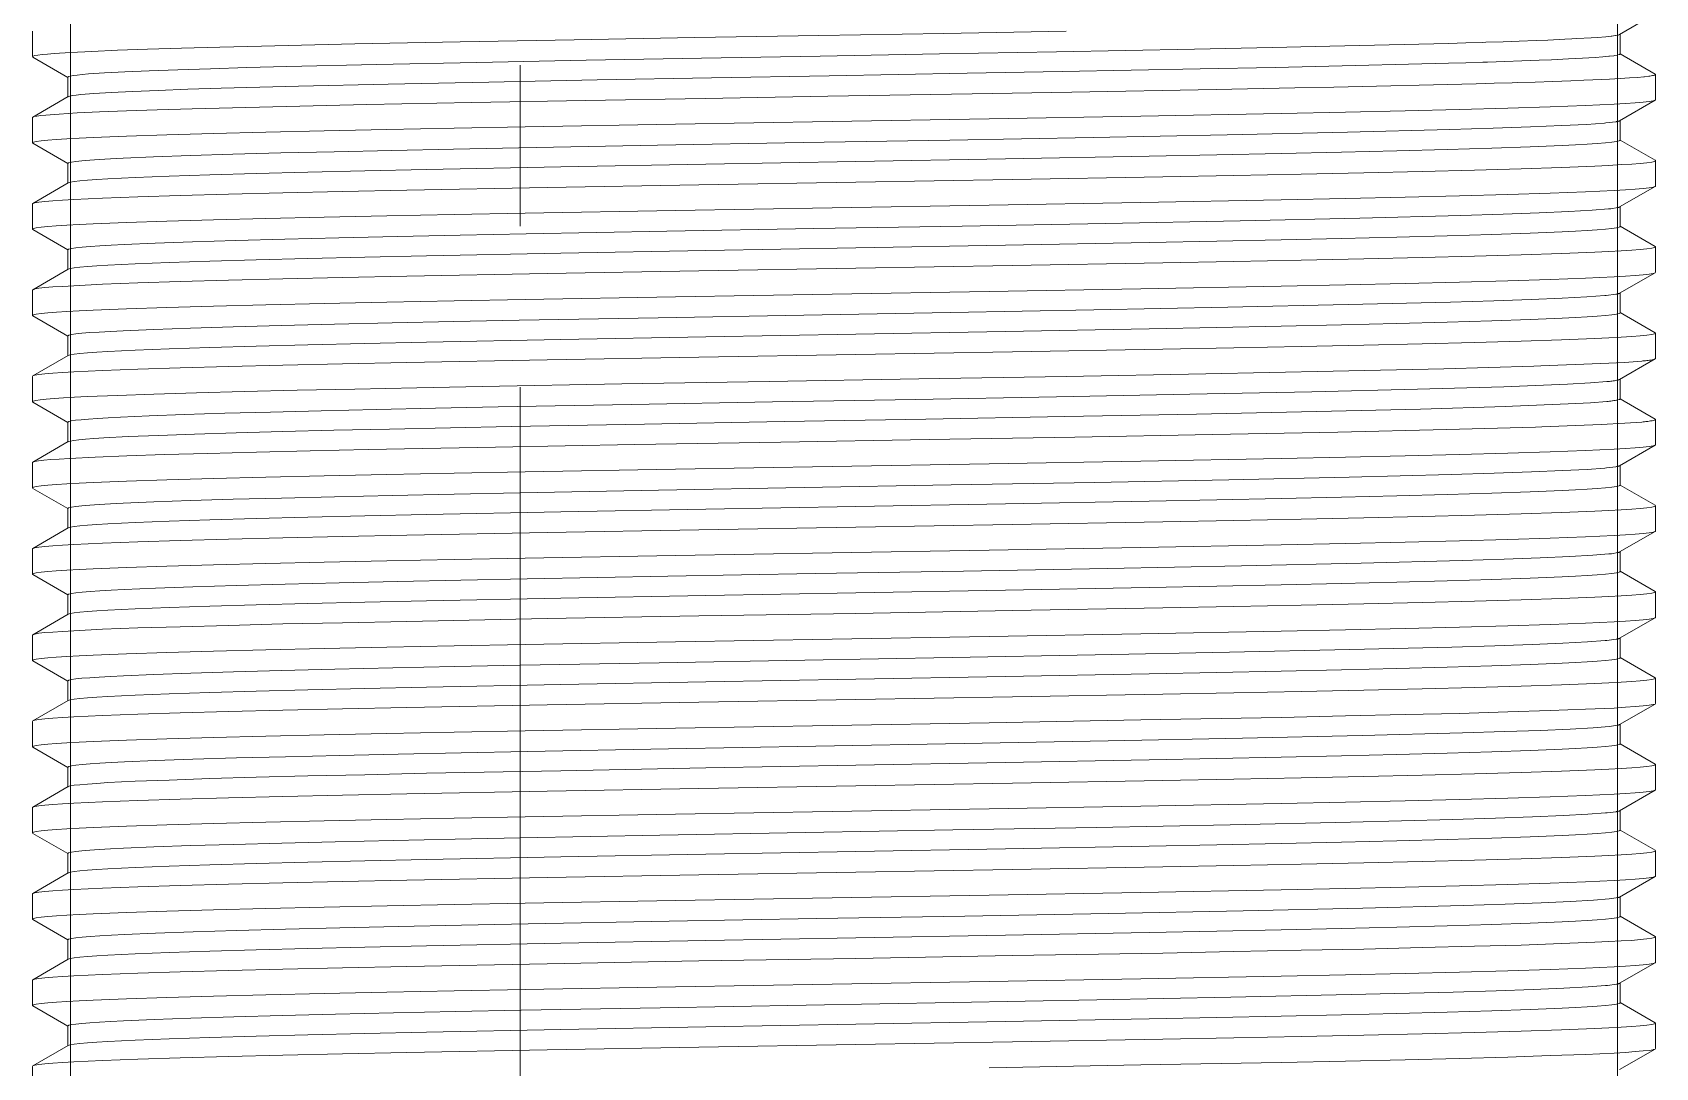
# Model space of a CAD drawing. Extents: x 0 to 1128, y 0 to 827.
# Drawn here: x 264.05 to 296.05, y 166.66 to 187.06 of the extents above; entities that cross this region are included whole.
import ezdxf

# ---------------------------------------------------------------- set-up
doc = ezdxf.new("R2010")
doc.units = 0
doc.header["$LTSCALE"] = 10
doc.header["$MEASUREMENT"] = 0
doc.linetypes.add('CENTER2', pattern=[28.575, 19.05, -3.175, 3.175, -3.175])
doc.layers.add('Cneter', color=1, linetype='CENTER2', lineweight=13)
doc.layers.add('PDF_형상', color=7, linetype='CONTINUOUS')

msp = doc.modelspace()

# ---------------------------------------------------------------- linework, layer by layer
at = {"layer": 'Cneter', "color": 1, "lineweight": 5, "ltscale": 0.1}
msp.add_open_spline([(273.661, 103.871), (273.661, 222.477), (273.661, 227.477)], degree=1, knots=[0, 0, 0.903337, 1, 1], dxfattribs=at)
at = {"layer": 'PDF_형상', "lineweight": 5}
for points in [[(264.797, 219.986), (264.797, 156.985)], [(295.297, 219.986), (295.297, 156.985)], [(264.747, 185.79), (264.747, 186.181), (264.755, 186.19), (264.758, 186.192), (264.792, 186.202), (264.849, 186.213), (264.928, 186.223), (265.029, 186.233), (265.153, 186.244), (265.467, 186.265), (265.867, 186.286), (266.351, 186.306), (266.916, 186.327), (267.559, 186.348), (268.276, 186.369), (269.063, 186.39), (270.827, 186.431), (272.809, 186.473), (274.962, 186.515), (277.236, 186.556), (279.576, 186.598), (281.927, 186.64), (284.234, 186.681), (286.957, 186.733), (288.498, 186.765), (289.337, 186.783), (291.967, 186.848), (292.305, 186.858), (292.643, 186.868), (292.703, 186.87), (293.041, 186.881), (293.356, 186.892), (293.694, 186.904), (293.923, 186.914), (294.26, 186.929), (294.398, 186.936), (294.493, 186.941), (294.78, 186.957), (294.903, 186.966), (295.065, 186.979), (295.171, 186.99), (295.185, 186.992), (295.252, 187.001), (295.259, 187.002), (295.309, 187.012), (295.326, 187.017), (295.34, 187.023), (296.04, 187.428)], [(264.047, 187.086), (264.047, 186.586), (264.054, 186.578), (264.745, 186.178)], [(264.047, 186.586), (264.055, 186.594), (264.059, 186.596), (264.094, 186.606), (264.153, 186.617), (264.236, 186.627), (264.342, 186.638), (264.472, 186.648), (264.8, 186.669), (265.218, 186.69), (265.724, 186.711), (266.315, 186.731), (266.988, 186.752), (267.738, 186.773), (268.56, 186.794), (270.405, 186.836), (272.477, 186.877), (274.729, 186.919), (277.107, 186.961), (279.554, 187.002), (282.013, 187.044), (284.426, 187.086)], [(295.347, 187.031), (295.347, 186.64), (295.346, 186.635), (295.34, 186.631), (295.334, 186.628), (295.307, 186.62), (295.292, 186.617), (295.236, 186.607), (295.224, 186.605), (295.142, 186.595), (295.128, 186.594), (295.006, 186.582), (294.856, 186.571), (294.608, 186.555), (294.478, 186.548), (294.334, 186.541), (293.996, 186.525), (293.753, 186.515), (293.414, 186.502), (293.413, 186.502), (293.075, 186.49), (292.736, 186.479), (292.645, 186.476), (292.306, 186.466), (291.967, 186.456), (289.341, 186.391), (288.547, 186.374), (287.069, 186.344), (284.347, 186.292), (282.474, 186.258), (279.752, 186.209), (277.437, 186.168), (275.183, 186.127), (273.042, 186.086), (271.062, 186.045), (269.289, 186.004), (267.765, 185.963), (267.108, 185.942), (266.525, 185.921), (266.02, 185.901), (265.596, 185.88), (265.256, 185.86), (265.001, 185.839), (264.907, 185.829), (264.834, 185.819), (264.783, 185.808), (264.754, 185.798), (264.054, 185.393), (264.047, 185.386), (264.047, 184.886), (264.054, 184.878), (264.745, 184.478)], [(295.34, 185.323), (296.04, 185.728), (296.047, 185.736), (296.047, 186.236), (296.04, 186.243), (295.349, 186.643)], [(296.047, 186.236), (296.046, 186.231), (296.04, 186.227), (296.033, 186.224), (296.004, 186.216), (295.99, 186.213), (295.935, 186.203), (295.918, 186.201), (295.83, 186.191), (295.818, 186.19), (295.69, 186.178), (295.534, 186.167), (295.349, 186.155), (295.138, 186.144), (294.988, 186.137), (294.634, 186.121), (294.38, 186.111), (294.025, 186.098), (294.025, 186.098), (293.671, 186.086), (293.316, 186.075), (293.221, 186.072), (292.867, 186.062), (292.513, 186.052), (289.704, 185.986), (288.934, 185.97), (287.385, 185.939), (284.538, 185.888), (282.577, 185.853), (279.73, 185.805), (277.309, 185.764), (274.951, 185.723), (272.711, 185.682), (270.64, 185.641), (268.787, 185.599), (267.194, 185.558), (266.507, 185.538), (265.898, 185.517), (265.371, 185.496), (264.929, 185.476), (264.575, 185.455), (264.31, 185.435), (264.211, 185.424), (264.136, 185.414), (264.083, 185.404), (264.054, 185.393)], [(264.047, 184.886), (264.052, 184.892), (264.066, 184.899), (264.122, 184.912), (264.217, 184.925), (264.349, 184.938), (264.517, 184.951), (264.723, 184.964), (264.965, 184.978), (265.242, 184.991), (265.902, 185.017), (266.695, 185.043), (267.614, 185.07), (268.651, 185.096), (269.795, 185.122), (271.036, 185.149), (272.363, 185.175), (273.762, 185.201), (276.724, 185.254), (279.812, 185.307), (282.909, 185.359), (285.898, 185.412), (288.666, 185.464), (289.935, 185.491), (291.11, 185.517), (292.18, 185.543), (293.135, 185.57), (293.967, 185.596), (294.668, 185.622), (295.23, 185.649), (295.457, 185.662), (295.648, 185.675), (295.802, 185.688), (295.919, 185.701), (295.999, 185.714), (296.001, 185.715), (296.04, 185.728)], [(295.347, 185.331), (295.347, 184.94), (295.343, 184.933), (295.329, 184.927), (295.275, 184.913), (295.185, 184.9), (295.059, 184.887), (294.898, 184.874), (294.701, 184.861), (294.47, 184.848), (294.205, 184.834), (293.575, 184.808), (292.817, 184.782), (291.939, 184.756), (290.949, 184.729), (289.855, 184.703), (288.669, 184.677), (287.401, 184.65), (286.064, 184.624), (283.233, 184.571), (280.281, 184.519), (277.321, 184.466), (274.464, 184.414), (271.816, 184.361), (270.603, 184.335), (269.479, 184.308), (268.455, 184.282), (267.541, 184.256), (266.744, 184.229), (266.073, 184.203), (265.535, 184.177), (265.316, 184.164), (265.133, 184.151), (264.984, 184.137), (264.872, 184.124), (264.795, 184.111), (264.793, 184.111), (264.754, 184.098), (264.054, 183.693), (264.047, 183.686), (264.047, 183.185), (264.054, 183.178), (264.745, 182.778)], [(295.34, 185.323), (295.335, 185.32), (295.327, 185.317), (295.32, 185.315), (295.312, 185.313), (295.31, 185.312), (295.302, 185.311), (295.294, 185.309), (295.286, 185.307), (295.278, 185.306), (295.27, 185.304), (295.262, 185.303), (295.068, 185.279), (295.041, 185.277), (294.685, 185.251), (294.197, 185.226), (293.582, 185.2), (292.845, 185.174), (291.993, 185.149), (289.976, 185.097), (287.602, 185.046), (284.957, 184.995), (282.135, 184.943), (279.239, 184.892), (276.372, 184.841), (273.637, 184.789), (272.349, 184.764), (271.131, 184.738), (269.994, 184.712), (268.946, 184.687), (267.999, 184.661), (267.16, 184.635), (266.436, 184.61), (265.835, 184.584), (265.583, 184.571), (265.362, 184.558), (265.175, 184.546), (265.021, 184.533), (264.902, 184.52), (264.816, 184.507), (264.764, 184.494), (264.756, 184.491), (264.747, 184.481)], [(264.747, 182.39), (264.747, 182.781), (264.756, 182.791), (264.764, 182.794), (264.817, 182.807), (264.904, 182.82), (265.026, 182.833), (265.183, 182.846), (265.374, 182.859), (265.598, 182.872), (265.855, 182.885), (266.467, 182.911), (267.203, 182.937), (268.057, 182.963), (269.02, 182.989), (270.085, 183.014), (271.241, 183.04), (272.477, 183.066), (273.783, 183.092), (276.554, 183.144), (279.453, 183.196), (282.374, 183.248), (285.21, 183.299), (287.857, 183.351), (290.218, 183.403), (292.208, 183.455), (293.04, 183.481), (293.753, 183.507), (294.34, 183.533), (294.796, 183.559), (295.118, 183.584), (295.166, 183.589), (295.301, 183.61), (295.305, 183.611), (295.309, 183.612), (295.313, 183.613), (295.317, 183.614), (295.321, 183.615), (295.325, 183.617), (295.329, 183.618), (295.333, 183.62), (295.334, 183.62), (295.337, 183.622), (295.34, 183.623), (296.04, 184.028), (296.047, 184.036), (296.047, 184.536), (296.04, 184.543), (295.349, 184.943)], [(296.047, 184.536), (296.043, 184.529), (296.028, 184.522), (295.972, 184.509), (295.877, 184.496), (295.746, 184.483), (295.577, 184.47), (295.371, 184.457), (295.129, 184.443), (294.852, 184.43), (294.192, 184.404), (293.399, 184.378), (292.48, 184.351), (291.444, 184.325), (290.299, 184.299), (289.058, 184.272), (287.731, 184.246), (286.332, 184.22), (283.369, 184.167), (280.282, 184.114), (277.185, 184.062), (274.196, 184.009), (271.428, 183.957), (270.159, 183.93), (268.985, 183.904), (267.914, 183.878), (266.959, 183.851), (266.127, 183.825), (265.427, 183.799), (264.864, 183.772), (264.637, 183.759), (264.446, 183.746), (264.292, 183.733), (264.175, 183.72), (264.095, 183.707), (264.094, 183.706), (264.054, 183.693)], [(264.747, 184.481), (264.747, 184.09)], [(264.047, 183.185), (264.052, 183.192), (264.066, 183.199), (264.122, 183.212), (264.217, 183.225), (264.349, 183.238), (264.517, 183.251), (264.723, 183.264), (264.965, 183.278), (265.242, 183.291), (265.902, 183.317), (266.695, 183.343), (267.614, 183.37), (268.651, 183.396), (269.795, 183.422), (271.036, 183.449), (272.363, 183.475), (273.762, 183.501), (276.725, 183.554), (279.813, 183.607), (282.91, 183.659), (285.898, 183.712), (288.667, 183.764), (289.935, 183.791), (291.11, 183.817), (292.18, 183.843), (293.136, 183.87), (293.967, 183.896), (294.668, 183.922), (295.23, 183.949), (295.457, 183.962), (295.648, 183.975), (295.802, 183.988), (295.919, 184.001), (295.999, 184.014), (296.001, 184.015), (296.04, 184.028)], [(295.347, 183.631), (295.347, 183.24), (295.343, 183.233), (295.329, 183.226), (295.275, 183.213), (295.185, 183.2), (295.059, 183.187), (294.898, 183.174), (294.701, 183.161), (294.47, 183.148), (294.205, 183.134), (293.575, 183.108), (292.817, 183.082), (291.939, 183.056), (290.948, 183.029), (289.855, 183.003), (288.669, 182.977), (287.401, 182.95), (286.064, 182.924), (283.233, 182.871), (280.281, 182.819), (277.321, 182.766), (274.464, 182.714), (271.816, 182.661), (270.603, 182.635), (269.479, 182.608), (268.455, 182.582), (267.541, 182.556), (266.744, 182.529), (266.073, 182.503), (265.535, 182.477), (265.316, 182.464), (265.133, 182.451), (264.984, 182.437), (264.872, 182.424), (264.795, 182.411), (264.793, 182.411), (264.754, 182.398), (264.054, 181.993), (264.047, 181.985), (264.047, 181.485), (264.054, 181.478), (264.745, 181.078)], [(295.34, 181.923), (296.04, 182.328), (296.047, 182.335), (296.047, 182.836), (296.04, 182.843), (295.349, 183.243)], [(296.047, 182.836), (296.043, 182.829), (296.028, 182.822), (295.972, 182.809), (295.877, 182.796), (295.746, 182.783), (295.577, 182.77), (295.371, 182.757), (295.129, 182.743), (294.852, 182.73), (294.192, 182.704), (293.399, 182.678), (292.48, 182.651), (291.444, 182.625), (290.299, 182.599), (289.058, 182.572), (287.731, 182.546), (286.332, 182.52), (283.369, 182.467), (280.282, 182.414), (277.185, 182.362), (274.196, 182.309), (271.428, 182.257), (270.159, 182.23), (268.985, 182.204), (267.914, 182.178), (266.959, 182.151), (266.127, 182.125), (265.427, 182.099), (264.864, 182.072), (264.637, 182.059), (264.446, 182.046), (264.292, 182.033), (264.175, 182.02), (264.095, 182.007), (264.094, 182.006), (264.054, 181.993)], [(264.047, 181.485), (264.052, 181.492), (264.066, 181.499), (264.122, 181.512), (264.217, 181.525), (264.349, 181.538), (264.518, 181.551), (264.723, 181.564), (264.965, 181.578), (265.242, 181.591), (265.902, 181.617), (266.695, 181.643), (267.614, 181.67), (268.651, 181.696), (269.795, 181.722), (271.036, 181.749), (272.363, 181.775), (273.762, 181.801), (276.725, 181.854), (279.813, 181.907), (282.91, 181.959), (285.899, 182.012), (288.667, 182.064), (289.935, 182.091), (291.11, 182.117), (292.18, 182.143), (293.136, 182.17), (293.967, 182.196), (294.668, 182.222), (295.23, 182.249), (295.457, 182.262), (295.648, 182.275), (295.802, 182.288), (295.919, 182.301), (295.999, 182.314), (296.001, 182.315), (296.04, 182.328)], [(295.347, 181.931), (295.347, 181.54), (295.343, 181.533), (295.329, 181.526), (295.275, 181.513), (295.185, 181.5), (295.059, 181.487), (294.898, 181.474), (294.701, 181.461), (294.47, 181.448), (294.205, 181.434), (293.575, 181.408), (292.817, 181.382), (291.939, 181.355), (290.949, 181.329), (289.855, 181.303), (288.669, 181.277), (287.401, 181.25), (286.064, 181.224), (283.233, 181.171), (280.281, 181.119), (277.321, 181.066), (274.464, 181.014), (271.816, 180.961), (270.603, 180.935), (269.479, 180.908), (268.455, 180.882), (267.541, 180.856), (266.744, 180.829), (266.073, 180.803), (265.535, 180.777), (265.316, 180.764), (265.133, 180.751), (264.984, 180.737), (264.872, 180.724), (264.795, 180.711), (264.793, 180.711), (264.754, 180.698), (264.054, 180.293), (264.047, 180.285), (264.047, 179.785), (264.054, 179.778), (264.745, 179.378)], [(295.34, 181.923), (295.335, 181.92), (295.328, 181.918), (295.32, 181.915), (295.313, 181.913), (295.311, 181.913), (295.303, 181.911), (295.295, 181.909), (295.288, 181.907), (295.28, 181.906), (295.272, 181.905), (295.265, 181.903), (295.074, 181.88), (295.046, 181.878), (294.691, 181.852), (294.205, 181.826), (293.592, 181.8), (292.857, 181.775), (292.006, 181.749), (289.99, 181.698), (287.617, 181.646), (284.971, 181.595), (282.149, 181.544), (279.252, 181.492), (276.383, 181.441), (273.645, 181.39), (272.357, 181.364), (271.138, 181.338), (269.999, 181.312), (268.95, 181.287), (268.002, 181.261), (267.162, 181.235), (266.438, 181.21), (265.837, 181.184), (265.584, 181.171), (265.363, 181.158), (265.176, 181.146), (265.022, 181.133), (264.902, 181.12), (264.816, 181.107), (264.764, 181.094), (264.756, 181.091), (264.747, 181.081)], [(295.349, 181.543), (296.04, 181.143), (296.047, 181.135), (296.047, 180.635), (296.047, 180.634), (296.047, 180.633), (296.046, 180.632), (296.046, 180.632), (296.045, 180.631), (296.044, 180.63), (296.044, 180.629), (296.043, 180.629), (296.042, 180.628), (296.041, 180.628), (296.04, 180.628), (295.34, 180.223), (295.326, 180.217), (295.311, 180.213), (295.309, 180.212), (295.284, 180.207), (295.259, 180.202), (295.235, 180.198), (295.209, 180.195), (295.184, 180.192), (295.164, 180.189), (295.138, 180.186), (295.112, 180.184), (295.087, 180.181), (294.763, 180.156), (294.314, 180.131), (293.21, 180.086), (293.056, 180.081), (291.354, 180.031), (289.268, 179.981), (286.867, 179.931), (284.234, 179.881), (281.459, 179.831), (278.635, 179.781), (275.86, 179.731), (273.227, 179.681), (271.993, 179.656), (270.827, 179.631), (269.739, 179.606), (268.74, 179.581), (267.837, 179.556), (267.039, 179.531), (266.351, 179.506), (265.78, 179.481), (265.54, 179.469), (265.331, 179.456), (265.153, 179.444), (265.007, 179.431), (264.894, 179.419), (264.812, 179.406), (264.763, 179.394), (264.756, 179.391), (264.747, 179.381), (264.747, 178.99)], [(296.047, 181.135), (296.043, 181.129), (296.028, 181.122), (295.972, 181.109), (295.877, 181.096), (295.746, 181.083), (295.577, 181.07), (295.371, 181.057), (295.129, 181.043), (294.852, 181.03), (294.192, 181.004), (293.399, 180.978), (292.48, 180.951), (291.444, 180.925), (290.299, 180.899), (289.058, 180.872), (287.731, 180.846), (286.332, 180.82), (283.369, 180.767), (280.282, 180.714), (277.185, 180.662), (274.196, 180.609), (271.428, 180.557), (270.159, 180.53), (268.985, 180.504), (267.914, 180.478), (266.959, 180.451), (266.127, 180.425), (265.427, 180.399), (264.864, 180.372), (264.637, 180.359), (264.446, 180.346), (264.292, 180.333), (264.175, 180.32), (264.095, 180.307), (264.094, 180.306), (264.054, 180.293)], [(264.747, 181.081), (264.747, 180.69)], [(264.047, 179.785), (264.056, 179.795), (264.064, 179.798), (264.115, 179.81), (264.2, 179.823), (264.319, 179.835), (264.472, 179.848), (264.658, 179.86), (264.876, 179.873), (265.127, 179.885), (265.724, 179.91), (266.443, 179.935), (267.279, 179.96), (268.223, 179.985), (269.268, 180.01), (270.405, 180.035), (271.624, 180.06), (272.915, 180.085), (275.669, 180.135), (278.571, 180.185), (281.524, 180.235), (284.426, 180.285), (287.179, 180.335), (289.689, 180.385), (291.871, 180.435), (293.651, 180.485), (293.786, 180.49), (294.967, 180.535), (295.437, 180.56), (295.775, 180.585), (295.797, 180.588), (295.824, 180.59), (295.85, 180.593), (295.877, 180.596), (295.902, 180.599), (295.929, 180.602), (295.956, 180.606), (295.957, 180.607), (295.984, 180.611), (296.01, 180.617), (296.027, 180.621), (296.04, 180.628)], [(295.347, 179.84), (295.347, 180.231)], [(295.347, 179.84), (295.346, 179.835), (295.34, 179.831), (295.331, 179.827), (295.307, 179.82), (295.282, 179.815), (295.28, 179.814), (295.254, 179.81), (295.228, 179.806), (295.201, 179.802), (295.193, 179.801), (295.166, 179.798), (295.14, 179.795), (295.113, 179.792), (295.087, 179.79), (294.767, 179.765), (294.325, 179.74), (293.23, 179.695), (293.086, 179.691), (291.413, 179.641), (289.361, 179.592), (286.998, 179.542), (284.403, 179.493), (281.663, 179.443), (278.869, 179.394), (276.114, 179.344), (273.491, 179.295), (271.086, 179.245), (269.991, 179.221), (268.98, 179.196), (268.061, 179.171), (267.243, 179.146), (266.532, 179.122), (265.933, 179.097), (265.453, 179.072), (265.258, 179.06), (265.094, 179.047), (264.962, 179.035), (264.861, 179.023), (264.791, 179.01), (264.754, 178.998), (264.054, 178.593), (264.047, 178.585), (264.047, 178.085), (264.054, 178.077), (264.745, 177.678)], [(295.34, 178.523), (296.04, 178.928), (296.047, 178.935), (296.047, 179.435), (296.04, 179.443), (295.349, 179.843)], [(296.047, 179.435), (296.046, 179.431), (296.04, 179.427), (296.03, 179.423), (296.005, 179.416), (295.979, 179.41), (295.977, 179.41), (295.95, 179.406), (295.922, 179.402), (295.894, 179.398), (295.886, 179.397), (295.858, 179.394), (295.83, 179.391), (295.803, 179.388), (295.775, 179.385), (295.441, 179.361), (294.977, 179.336), (293.806, 179.29), (293.682, 179.286), (291.93, 179.237), (289.783, 179.187), (287.31, 179.138), (284.595, 179.088), (281.728, 179.039), (278.804, 178.989), (275.923, 178.94), (273.179, 178.89), (270.664, 178.841), (269.519, 178.816), (268.462, 178.791), (267.503, 178.767), (266.648, 178.742), (265.905, 178.717), (265.28, 178.692), (264.779, 178.668), (264.576, 178.655), (264.406, 178.643), (264.268, 178.63), (264.163, 178.618), (264.092, 178.606), (264.054, 178.593)], [(264.047, 178.085), (264.052, 178.092), (264.066, 178.099), (264.122, 178.112), (264.217, 178.125), (264.349, 178.138), (264.518, 178.151), (264.723, 178.164), (264.965, 178.178), (265.243, 178.191), (265.902, 178.217), (266.695, 178.243), (267.614, 178.27), (268.651, 178.296), (269.795, 178.322), (271.036, 178.349), (272.363, 178.375), (273.762, 178.401), (276.725, 178.454), (279.813, 178.506), (282.91, 178.559), (285.898, 178.612), (288.667, 178.664), (289.935, 178.691), (291.11, 178.717), (292.18, 178.743), (293.135, 178.77), (293.967, 178.796), (294.668, 178.822), (295.23, 178.849), (295.457, 178.862), (295.648, 178.875), (295.802, 178.888), (295.919, 178.901), (295.999, 178.914), (296.001, 178.915), (296.04, 178.928)], [(295.347, 178.531), (295.347, 178.14), (295.343, 178.133), (295.329, 178.126), (295.275, 178.113), (295.185, 178.1), (295.059, 178.087), (294.898, 178.074), (294.701, 178.061), (294.47, 178.047), (294.205, 178.034), (293.575, 178.008), (292.817, 177.982), (291.939, 177.955), (290.949, 177.929), (289.855, 177.903), (288.669, 177.877), (287.401, 177.85), (286.064, 177.824), (283.233, 177.771), (280.281, 177.719), (277.321, 177.666), (274.464, 177.613), (271.816, 177.561), (270.603, 177.535), (269.479, 177.508), (268.455, 177.482), (267.541, 177.456), (266.744, 177.429), (266.073, 177.403), (265.535, 177.377), (265.316, 177.364), (265.133, 177.35), (264.984, 177.337), (264.872, 177.324), (264.795, 177.311), (264.793, 177.311), (264.754, 177.298), (264.054, 176.893), (264.047, 176.885), (264.047, 176.385), (264.054, 176.377), (264.745, 175.978)], [(295.34, 178.523), (295.335, 178.52), (295.328, 178.518), (295.321, 178.515), (295.314, 178.513), (295.312, 178.513), (295.304, 178.511), (295.297, 178.509), (295.289, 178.508), (295.282, 178.506), (295.275, 178.505), (295.267, 178.504), (295.08, 178.481), (295.05, 178.478), (294.698, 178.452), (294.214, 178.426), (293.602, 178.401), (292.868, 178.375), (292.018, 178.349), (290.004, 178.298), (287.632, 178.247), (284.986, 178.195), (282.163, 178.144), (279.264, 178.092), (276.393, 178.041), (273.654, 177.99), (272.364, 177.964), (271.144, 177.938), (270.004, 177.913), (268.955, 177.887), (268.005, 177.861), (267.165, 177.835), (266.44, 177.81), (265.838, 177.784), (265.584, 177.771), (265.364, 177.758), (265.176, 177.746), (265.022, 177.733), (264.902, 177.72), (264.816, 177.707), (264.764, 177.694), (264.756, 177.691), (264.747, 177.681)], [(264.747, 175.589), (264.747, 175.981), (264.756, 175.991), (264.764, 175.994), (264.817, 176.007), (264.905, 176.02), (265.027, 176.033), (265.184, 176.046), (265.375, 176.059), (265.6, 176.072), (265.858, 176.085), (266.471, 176.111), (267.208, 176.137), (268.063, 176.163), (269.029, 176.189), (270.095, 176.215), (271.253, 176.241), (272.492, 176.267), (273.8, 176.292), (276.575, 176.344), (279.478, 176.396), (282.402, 176.448), (285.239, 176.5), (287.886, 176.552), (290.246, 176.604), (292.232, 176.656), (293.062, 176.681), (293.772, 176.707), (294.356, 176.733), (294.809, 176.759), (295.126, 176.785), (295.176, 176.79), (295.305, 176.811), (295.309, 176.812), (295.312, 176.813), (295.316, 176.814), (295.319, 176.815), (295.323, 176.816), (295.327, 176.817), (295.33, 176.818), (295.333, 176.82), (295.334, 176.82), (295.338, 176.822), (295.34, 176.823), (296.04, 177.227), (296.047, 177.235), (296.047, 177.735), (296.04, 177.743), (295.349, 178.143)], [(296.047, 177.735), (296.043, 177.729), (296.028, 177.722), (295.972, 177.709), (295.877, 177.696), (295.746, 177.683), (295.577, 177.67), (295.371, 177.656), (295.129, 177.643), (294.852, 177.63), (294.192, 177.604), (293.399, 177.578), (292.48, 177.551), (291.444, 177.525), (290.299, 177.499), (289.058, 177.472), (287.731, 177.446), (286.332, 177.42), (283.369, 177.367), (280.282, 177.314), (277.185, 177.262), (274.196, 177.209), (271.428, 177.156), (270.159, 177.13), (268.985, 177.104), (267.914, 177.078), (266.959, 177.051), (266.127, 177.025), (265.427, 176.999), (264.864, 176.972), (264.637, 176.959), (264.446, 176.946), (264.292, 176.933), (264.175, 176.92), (264.095, 176.906), (264.094, 176.906), (264.054, 176.893)], [(264.747, 177.681), (264.747, 177.29)], [(264.047, 176.385), (264.052, 176.392), (264.066, 176.399), (264.122, 176.412), (264.217, 176.425), (264.349, 176.438), (264.517, 176.451), (264.723, 176.464), (264.965, 176.477), (265.242, 176.491), (265.902, 176.517), (266.695, 176.543), (267.614, 176.57), (268.651, 176.596), (269.795, 176.622), (271.036, 176.649), (272.363, 176.675), (273.762, 176.701), (276.725, 176.754), (279.813, 176.806), (282.909, 176.859), (285.898, 176.912), (288.666, 176.964), (289.935, 176.991), (291.11, 177.017), (292.18, 177.043), (293.135, 177.07), (293.967, 177.096), (294.668, 177.122), (295.23, 177.149), (295.457, 177.162), (295.648, 177.175), (295.802, 177.188), (295.919, 177.201), (295.999, 177.214), (296.001, 177.215), (296.04, 177.227)], [(295.347, 176.831), (295.347, 176.44), (295.343, 176.433), (295.329, 176.426), (295.275, 176.413), (295.185, 176.4), (295.059, 176.387), (294.898, 176.374), (294.701, 176.361), (294.47, 176.347), (294.205, 176.334), (293.575, 176.308), (292.817, 176.282), (291.939, 176.255), (290.948, 176.229), (289.855, 176.203), (288.669, 176.177), (287.401, 176.15), (286.064, 176.124), (283.233, 176.071), (280.281, 176.019), (277.321, 175.966), (274.464, 175.913), (271.816, 175.861), (270.603, 175.835), (269.479, 175.808), (268.455, 175.782), (267.541, 175.756), (266.744, 175.729), (266.073, 175.703), (265.535, 175.677), (265.316, 175.664), (265.133, 175.65), (264.984, 175.637), (264.872, 175.624), (264.795, 175.611), (264.793, 175.611), (264.754, 175.598), (264.054, 175.193), (264.047, 175.185), (264.047, 174.685), (264.054, 174.677), (264.745, 174.278)], [(295.34, 175.123), (296.04, 175.527), (296.047, 175.535), (296.047, 176.035), (296.04, 176.043), (295.349, 176.443)], [(296.047, 176.035), (296.043, 176.029), (296.028, 176.022), (295.972, 176.009), (295.877, 175.996), (295.746, 175.983), (295.577, 175.97), (295.371, 175.956), (295.129, 175.943), (294.852, 175.93), (294.192, 175.904), (293.399, 175.877), (292.48, 175.851), (291.444, 175.825), (290.299, 175.799), (289.058, 175.772), (287.731, 175.746), (286.332, 175.72), (283.369, 175.667), (280.282, 175.614), (277.185, 175.562), (274.196, 175.509), (271.428, 175.456), (270.159, 175.43), (268.985, 175.404), (267.914, 175.377), (266.959, 175.351), (266.127, 175.325), (265.427, 175.299), (264.864, 175.272), (264.637, 175.259), (264.446, 175.246), (264.292, 175.233), (264.175, 175.22), (264.095, 175.206), (264.094, 175.206), (264.054, 175.193)], [(264.047, 174.685), (264.052, 174.692), (264.066, 174.698), (264.122, 174.712), (264.217, 174.725), (264.349, 174.738), (264.517, 174.751), (264.723, 174.764), (264.965, 174.777), (265.242, 174.791), (265.902, 174.817), (266.695, 174.843), (267.614, 174.87), (268.651, 174.896), (269.795, 174.922), (271.036, 174.949), (272.363, 174.975), (273.762, 175.001), (276.724, 175.054), (279.812, 175.106), (282.909, 175.159), (285.898, 175.212), (288.666, 175.264), (289.935, 175.291), (291.11, 175.317), (292.18, 175.343), (293.135, 175.37), (293.967, 175.396), (294.668, 175.422), (295.23, 175.449), (295.457, 175.462), (295.648, 175.475), (295.802, 175.488), (295.919, 175.501), (295.999, 175.514), (296.001, 175.515), (296.04, 175.527)], [(295.347, 175.131), (295.347, 174.739), (295.343, 174.733), (295.329, 174.726), (295.275, 174.713), (295.185, 174.7), (295.059, 174.687), (294.898, 174.674), (294.701, 174.661), (294.47, 174.647), (294.205, 174.634), (293.575, 174.608), (292.817, 174.582), (291.939, 174.555), (290.949, 174.529), (289.855, 174.503), (288.669, 174.476), (287.401, 174.45), (286.064, 174.424), (283.233, 174.371), (280.281, 174.319), (277.321, 174.266), (274.464, 174.213), (271.816, 174.161), (270.603, 174.135), (269.479, 174.108), (268.455, 174.082), (267.541, 174.056), (266.744, 174.029), (266.073, 174.003), (265.535, 173.977), (265.316, 173.964), (265.133, 173.95), (264.984, 173.937), (264.872, 173.924), (264.795, 173.911), (264.793, 173.911), (264.754, 173.898), (264.054, 173.493), (264.047, 173.485), (264.047, 172.985), (264.054, 172.977), (264.745, 172.578)], [(295.34, 175.123), (295.335, 175.12), (295.328, 175.118), (295.321, 175.115), (295.314, 175.113), (295.313, 175.113), (295.306, 175.111), (295.298, 175.11), (295.291, 175.108), (295.284, 175.107), (295.277, 175.105), (295.27, 175.104), (295.086, 175.081), (295.055, 175.078), (294.705, 175.053), (294.222, 175.027), (293.612, 175.001), (292.88, 174.975), (292.031, 174.95), (290.018, 174.898), (287.646, 174.847), (285.001, 174.795), (282.177, 174.744), (279.277, 174.693), (276.404, 174.641), (273.662, 174.59), (272.372, 174.564), (271.15, 174.538), (270.009, 174.513), (268.959, 174.487), (268.009, 174.461), (267.167, 174.435), (266.442, 174.41), (265.839, 174.384), (265.585, 174.371), (265.364, 174.358), (265.177, 174.345), (265.022, 174.333), (264.902, 174.32), (264.816, 174.307), (264.764, 174.294), (264.756, 174.291), (264.747, 174.281)], [(264.747, 172.189), (264.747, 172.581), (264.756, 172.591), (264.764, 172.594), (264.817, 172.607), (264.905, 172.62), (265.027, 172.633), (265.184, 172.646), (265.376, 172.659), (265.601, 172.672), (265.859, 172.685), (266.472, 172.711), (267.211, 172.737), (268.067, 172.763), (269.033, 172.789), (270.101, 172.815), (271.26, 172.841), (272.499, 172.867), (273.808, 172.893), (276.586, 172.944), (279.491, 172.996), (282.416, 173.048), (285.254, 173.1), (287.901, 173.152), (290.26, 173.204), (292.244, 173.256), (293.073, 173.282), (293.782, 173.308), (294.364, 173.334), (294.815, 173.36), (295.13, 173.386), (295.181, 173.391), (295.307, 173.412), (295.31, 173.412), (295.314, 173.413), (295.317, 173.414), (295.321, 173.415), (295.324, 173.416), (295.327, 173.417), (295.331, 173.418), (295.334, 173.42), (295.334, 173.42), (295.338, 173.422), (295.34, 173.423), (296.04, 173.827), (296.047, 173.835), (296.047, 174.335), (296.04, 174.343), (295.349, 174.743)], [(296.047, 174.335), (296.043, 174.329), (296.028, 174.322), (295.972, 174.309), (295.877, 174.296), (295.746, 174.283), (295.577, 174.27), (295.371, 174.256), (295.129, 174.243), (294.852, 174.23), (294.192, 174.204), (293.399, 174.177), (292.48, 174.151), (291.444, 174.125), (290.299, 174.099), (289.058, 174.072), (287.731, 174.046), (286.332, 174.02), (283.369, 173.967), (280.282, 173.914), (277.185, 173.862), (274.196, 173.809), (271.428, 173.756), (270.159, 173.73), (268.985, 173.704), (267.914, 173.677), (266.959, 173.651), (266.127, 173.625), (265.427, 173.599), (264.864, 173.572), (264.637, 173.559), (264.446, 173.546), (264.292, 173.533), (264.175, 173.52), (264.095, 173.506), (264.094, 173.506), (264.054, 173.493)], [(264.747, 174.281), (264.747, 173.889)], [(264.047, 172.985), (264.052, 172.992), (264.066, 172.998), (264.122, 173.012), (264.217, 173.025), (264.349, 173.038), (264.517, 173.051), (264.723, 173.064), (264.965, 173.077), (265.242, 173.091), (265.902, 173.117), (266.695, 173.143), (267.614, 173.17), (268.651, 173.196), (269.795, 173.222), (271.036, 173.248), (272.363, 173.275), (273.762, 173.301), (276.725, 173.354), (279.813, 173.406), (282.91, 173.459), (285.898, 173.512), (288.667, 173.564), (289.935, 173.591), (291.11, 173.617), (292.18, 173.643), (293.135, 173.67), (293.967, 173.696), (294.668, 173.722), (295.23, 173.748), (295.457, 173.762), (295.648, 173.775), (295.802, 173.788), (295.919, 173.801), (295.999, 173.814), (296.001, 173.815), (296.04, 173.827)], [(295.347, 173.431), (295.347, 173.039), (295.343, 173.033), (295.329, 173.026), (295.275, 173.013), (295.185, 173), (295.059, 172.987), (294.898, 172.974), (294.701, 172.961), (294.47, 172.947), (294.205, 172.934), (293.575, 172.908), (292.817, 172.882), (291.939, 172.855), (290.949, 172.829), (289.855, 172.803), (288.669, 172.776), (287.401, 172.75), (286.064, 172.724), (283.233, 172.671), (280.281, 172.619), (277.321, 172.566), (274.464, 172.513), (271.816, 172.461), (270.603, 172.434), (269.479, 172.408), (268.455, 172.382), (267.541, 172.356), (266.744, 172.329), (266.073, 172.303), (265.535, 172.277), (265.316, 172.263), (265.133, 172.25), (264.984, 172.237), (264.872, 172.224), (264.795, 172.211), (264.793, 172.211), (264.754, 172.198), (264.054, 171.793), (264.047, 171.785), (264.047, 171.285), (264.054, 171.277), (264.745, 170.878)], [(295.34, 171.723), (296.04, 172.127), (296.047, 172.135), (296.047, 172.635), (296.04, 172.643), (295.349, 173.043)], [(296.047, 172.635), (296.043, 172.629), (296.028, 172.622), (295.972, 172.609), (295.877, 172.596), (295.746, 172.583), (295.577, 172.57), (295.371, 172.556), (295.129, 172.543), (294.852, 172.53), (294.192, 172.504), (293.399, 172.477), (292.48, 172.451), (291.444, 172.425), (290.299, 172.398), (289.058, 172.372), (287.731, 172.346), (286.332, 172.32), (283.369, 172.267), (280.282, 172.214), (277.185, 172.162), (274.196, 172.109), (271.428, 172.056), (270.159, 172.03), (268.985, 172.004), (267.914, 171.977), (266.959, 171.951), (266.127, 171.925), (265.427, 171.898), (264.864, 171.872), (264.637, 171.859), (264.446, 171.846), (264.292, 171.833), (264.175, 171.82), (264.095, 171.806), (264.094, 171.806), (264.054, 171.793)], [(264.047, 171.285), (264.052, 171.292), (264.066, 171.298), (264.122, 171.312), (264.217, 171.325), (264.349, 171.338), (264.518, 171.351), (264.723, 171.364), (264.965, 171.377), (265.242, 171.391), (265.902, 171.417), (266.695, 171.443), (267.614, 171.47), (268.651, 171.496), (269.795, 171.522), (271.036, 171.548), (272.363, 171.575), (273.762, 171.601), (276.725, 171.654), (279.813, 171.706), (282.91, 171.759), (285.899, 171.812), (288.667, 171.864), (289.935, 171.891), (291.11, 171.917), (292.18, 171.943), (293.136, 171.969), (293.967, 171.996), (294.668, 172.022), (295.23, 172.048), (295.457, 172.062), (295.648, 172.075), (295.802, 172.088), (295.919, 172.101), (295.999, 172.114), (296.001, 172.115), (296.04, 172.127)], [(295.347, 171.731), (295.347, 171.339), (295.343, 171.333), (295.329, 171.326), (295.275, 171.313), (295.185, 171.3), (295.059, 171.287), (294.898, 171.274), (294.701, 171.261), (294.47, 171.247), (294.205, 171.234), (293.575, 171.208), (292.817, 171.182), (291.939, 171.155), (290.949, 171.129), (289.855, 171.103), (288.669, 171.076), (287.401, 171.05), (286.064, 171.024), (283.233, 170.971), (280.281, 170.919), (277.321, 170.866), (274.464, 170.813), (271.816, 170.761), (270.603, 170.734), (269.479, 170.708), (268.455, 170.682), (267.541, 170.656), (266.744, 170.629), (266.073, 170.603), (265.535, 170.577), (265.316, 170.563), (265.133, 170.55), (264.984, 170.537), (264.872, 170.524), (264.795, 170.511), (264.793, 170.511), (264.754, 170.498), (264.054, 170.093), (264.047, 170.085), (264.047, 169.585), (264.054, 169.577), (264.745, 169.178)], [(295.34, 171.723), (295.335, 171.72), (295.329, 171.718), (295.322, 171.716), (295.315, 171.714), (295.314, 171.713), (295.307, 171.711), (295.3, 171.71), (295.293, 171.708), (295.286, 171.707), (295.279, 171.706), (295.272, 171.704), (295.092, 171.682), (295.06, 171.679), (294.712, 171.653), (294.231, 171.627), (293.622, 171.601), (292.891, 171.576), (292.044, 171.55), (290.032, 171.499), (287.661, 171.447), (285.016, 171.396), (282.191, 171.344), (279.289, 171.293), (276.414, 171.241), (273.671, 171.19), (272.379, 171.164), (271.157, 171.138), (270.015, 171.113), (268.963, 171.087), (268.012, 171.061), (267.17, 171.035), (266.443, 171.01), (265.84, 170.984), (265.586, 170.971), (265.365, 170.958), (265.177, 170.945), (265.023, 170.933), (264.902, 170.92), (264.816, 170.907), (264.764, 170.894), (264.756, 170.891), (264.747, 170.881)], [(264.747, 168.789), (264.747, 169.181), (264.756, 169.191), (264.764, 169.194), (264.817, 169.207), (264.905, 169.22), (265.028, 169.233), (265.185, 169.246), (265.376, 169.259), (265.602, 169.272), (265.86, 169.285), (266.474, 169.311), (267.213, 169.337), (268.07, 169.363), (269.038, 169.389), (270.106, 169.415), (271.266, 169.441), (272.507, 169.467), (273.817, 169.493), (276.597, 169.545), (279.503, 169.597), (282.429, 169.648), (285.268, 169.7), (287.916, 169.752), (290.274, 169.804), (292.257, 169.856), (293.084, 169.882), (293.791, 169.908), (294.372, 169.934), (294.821, 169.96), (295.134, 169.986), (295.186, 169.991), (295.309, 170.012), (295.312, 170.013), (295.315, 170.014), (295.318, 170.014), (295.322, 170.015), (295.325, 170.016), (295.328, 170.017), (295.331, 170.019), (295.334, 170.02), (295.335, 170.02), (295.338, 170.022), (295.34, 170.023), (296.04, 170.427), (296.047, 170.435), (296.047, 170.935), (296.04, 170.943), (295.349, 171.343)], [(296.047, 170.935), (296.043, 170.929), (296.028, 170.922), (295.972, 170.909), (295.877, 170.896), (295.746, 170.883), (295.577, 170.87), (295.371, 170.856), (295.129, 170.843), (294.852, 170.83), (294.192, 170.804), (293.399, 170.777), (292.48, 170.751), (291.444, 170.725), (290.299, 170.698), (289.058, 170.672), (287.731, 170.646), (286.332, 170.62), (283.369, 170.567), (280.282, 170.514), (277.185, 170.462), (274.196, 170.409), (271.428, 170.356), (270.159, 170.33), (268.985, 170.304), (267.914, 170.277), (266.959, 170.251), (266.127, 170.225), (265.427, 170.198), (264.864, 170.172), (264.637, 170.159), (264.446, 170.146), (264.292, 170.133), (264.175, 170.12), (264.095, 170.106), (264.094, 170.106), (264.054, 170.093)], [(264.747, 170.881), (264.747, 170.489)], [(264.047, 169.585), (264.052, 169.592), (264.066, 169.598), (264.122, 169.612), (264.217, 169.625), (264.349, 169.638), (264.518, 169.651), (264.723, 169.664), (264.965, 169.677), (265.243, 169.691), (265.902, 169.717), (266.695, 169.743), (267.614, 169.769), (268.651, 169.796), (269.795, 169.822), (271.037, 169.848), (272.363, 169.875), (273.762, 169.901), (276.725, 169.954), (279.813, 170.006), (282.91, 170.059), (285.899, 170.112), (288.667, 170.164), (289.935, 170.191), (291.11, 170.217), (292.18, 170.243), (293.136, 170.269), (293.967, 170.296), (294.668, 170.322), (295.23, 170.348), (295.457, 170.362), (295.648, 170.375), (295.802, 170.388), (295.919, 170.401), (295.999, 170.414), (296.001, 170.415), (296.04, 170.427)], [(295.347, 170.031), (295.347, 169.639), (295.343, 169.633), (295.329, 169.626), (295.275, 169.613), (295.185, 169.6), (295.059, 169.587), (294.898, 169.574), (294.701, 169.561), (294.47, 169.547), (294.205, 169.534), (293.575, 169.508), (292.817, 169.482), (291.939, 169.455), (290.948, 169.429), (289.855, 169.403), (288.669, 169.376), (287.401, 169.35), (286.064, 169.324), (283.233, 169.271), (280.281, 169.219), (277.321, 169.166), (274.464, 169.113), (271.816, 169.061), (270.603, 169.034), (269.479, 169.008), (268.455, 168.982), (267.541, 168.956), (266.744, 168.929), (266.073, 168.903), (265.535, 168.877), (265.316, 168.863), (265.133, 168.85), (264.984, 168.837), (264.872, 168.824), (264.795, 168.811), (264.793, 168.811), (264.754, 168.798), (264.054, 168.393), (264.047, 168.385), (264.047, 167.885), (264.054, 167.877), (264.745, 167.478)], [(295.34, 168.323), (296.04, 168.727), (296.047, 168.735), (296.047, 169.235), (296.04, 169.243), (295.349, 169.643)], [(296.047, 169.235), (296.043, 169.229), (296.028, 169.222), (295.972, 169.209), (295.877, 169.196), (295.746, 169.183), (295.577, 169.169), (295.371, 169.156), (295.129, 169.143), (294.852, 169.13), (294.192, 169.104), (293.399, 169.077), (292.48, 169.051), (291.444, 169.025), (290.299, 168.998), (289.058, 168.972), (287.731, 168.946), (286.332, 168.919), (283.369, 168.867), (280.282, 168.814), (277.185, 168.762), (274.196, 168.709), (271.428, 168.656), (270.159, 168.63), (268.985, 168.604), (267.914, 168.577), (266.959, 168.551), (266.127, 168.525), (265.427, 168.498), (264.864, 168.472), (264.637, 168.459), (264.446, 168.446), (264.292, 168.433), (264.175, 168.419), (264.095, 168.406), (264.094, 168.406), (264.054, 168.393)], [(264.047, 167.885), (264.052, 167.892), (264.066, 167.898), (264.122, 167.912), (264.217, 167.925), (264.349, 167.938), (264.518, 167.951), (264.723, 167.964), (264.965, 167.977), (265.243, 167.991), (265.902, 168.017), (266.695, 168.043), (267.614, 168.069), (268.651, 168.096), (269.795, 168.122), (271.036, 168.148), (272.363, 168.175), (273.762, 168.201), (276.725, 168.254), (279.813, 168.306), (282.91, 168.359), (285.898, 168.412), (288.667, 168.464), (289.935, 168.49), (291.11, 168.517), (292.18, 168.543), (293.135, 168.569), (293.967, 168.596), (294.668, 168.622), (295.23, 168.648), (295.457, 168.662), (295.648, 168.675), (295.802, 168.688), (295.919, 168.701), (295.999, 168.714), (296.001, 168.715), (296.04, 168.727)], [(295.347, 168.331), (295.347, 167.939), (295.343, 167.933), (295.329, 167.926), (295.275, 167.913), (295.185, 167.9), (295.059, 167.887), (294.898, 167.874), (294.701, 167.86), (294.47, 167.847), (294.205, 167.834), (293.575, 167.808), (292.817, 167.782), (291.939, 167.755), (290.949, 167.729), (289.855, 167.703), (288.669, 167.676), (287.401, 167.65), (286.064, 167.624), (283.233, 167.571), (280.281, 167.519), (277.321, 167.466), (274.464, 167.413), (271.816, 167.361), (270.603, 167.334), (269.479, 167.308), (268.455, 167.282), (267.541, 167.255), (266.744, 167.229), (266.073, 167.203), (265.535, 167.177), (265.316, 167.163), (265.133, 167.15), (264.984, 167.137), (264.872, 167.124), (264.795, 167.111), (264.793, 167.11), (264.754, 167.098), (264.054, 166.693), (264.047, 166.685), (264.047, 166.185)], [(295.34, 168.323), (295.335, 168.32), (295.329, 168.318), (295.323, 168.316), (295.316, 168.314), (295.315, 168.313), (295.308, 168.312), (295.301, 168.31), (295.295, 168.309), (295.288, 168.307), (295.281, 168.306), (295.275, 168.305), (295.098, 168.282), (295.064, 168.279), (294.718, 168.253), (294.239, 168.228), (293.632, 168.202), (292.902, 168.176), (292.056, 168.15), (290.047, 168.099), (287.676, 168.047), (285.031, 167.996), (282.205, 167.944), (279.301, 167.893), (276.425, 167.841), (273.679, 167.79), (272.387, 167.764), (271.163, 167.738), (270.02, 167.713), (268.968, 167.687), (268.016, 167.661), (267.172, 167.636), (266.445, 167.61), (265.841, 167.584), (265.587, 167.571), (265.366, 167.558), (265.177, 167.545), (265.023, 167.533), (264.902, 167.52), (264.816, 167.507), (264.764, 167.494), (264.756, 167.491), (264.747, 167.481)], [(295.34, 166.623), (296.04, 167.027), (296.047, 167.035), (296.047, 167.535), (296.04, 167.543), (295.349, 167.943)], [(296.047, 167.535), (296.043, 167.529), (296.028, 167.522), (295.972, 167.509), (295.877, 167.496), (295.746, 167.483), (295.577, 167.469), (295.371, 167.456), (295.129, 167.443), (294.852, 167.43), (294.192, 167.404), (293.399, 167.377), (292.48, 167.351), (291.444, 167.325), (290.299, 167.298), (289.058, 167.272), (287.731, 167.246), (286.332, 167.219), (283.369, 167.167), (280.282, 167.114), (277.185, 167.062), (274.196, 167.009), (271.428, 166.956), (270.159, 166.93), (268.985, 166.904), (267.914, 166.877), (266.959, 166.851), (266.127, 166.825), (265.427, 166.798), (264.864, 166.772), (264.637, 166.759), (264.446, 166.746), (264.292, 166.733), (264.175, 166.719), (264.095, 166.706), (264.094, 166.706), (264.054, 166.693)], [(264.747, 167.481), (264.747, 167.089)], [(282.909, 166.659), (285.898, 166.712), (288.666, 166.764), (289.935, 166.79), (291.11, 166.817), (292.18, 166.843), (293.135, 166.869), (293.967, 166.896), (294.668, 166.922), (295.23, 166.948), (295.457, 166.961), (295.648, 166.975), (295.802, 166.988), (295.919, 167.001), (295.999, 167.014), (296.001, 167.015), (296.04, 167.027)]]:
    msp.add_lwpolyline(points, dxfattribs=at)

doc.saveas('drawing.dxf')
